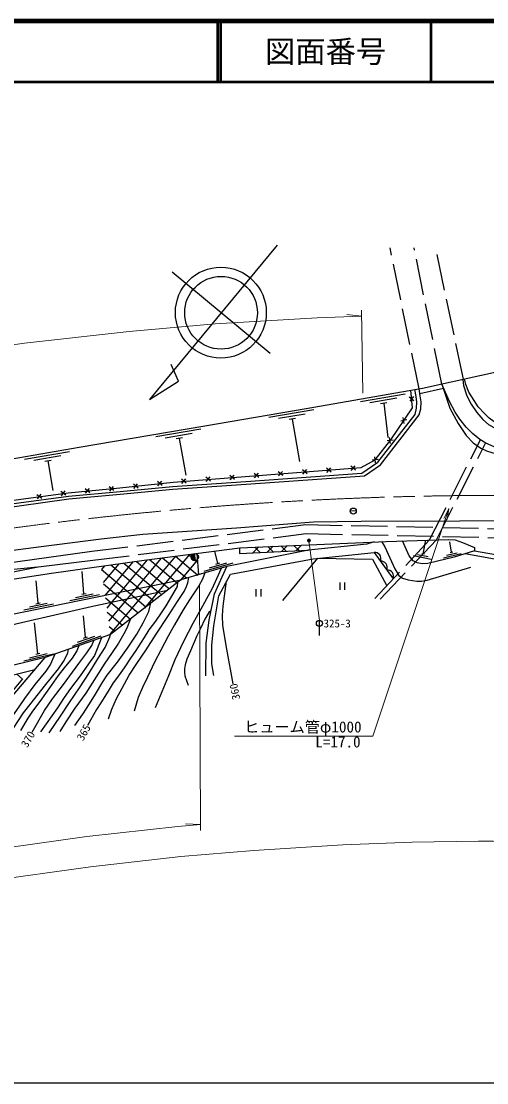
# Model space of a CAD drawing. Units: millimetres at full size, sheet at 1:1000; details may follow other scales. Extents: x 40000 to 680000, y 20000 to 380000.
# Drawn here: x 476372 to 553221, y 205000 to 380000 of the extents above; entities that cross this region are included whole.
import ezdxf
from ezdxf.enums import TextEntityAlignment as Align

# ---------------------------------------------------------------- set-up
doc = ezdxf.new("R2010")
doc.units = ezdxf.units.MM
doc.header["$LTSCALE"] = 1000
doc.linetypes.add('CHAIN', pattern=[18.5, 12, -1.5, 3.5, -1.5])
doc.linetypes.add('DASHED', pattern=[7.5, 6, -1.5])
for name, color, linetype, lineweight in [('M-BGD', 7, 'Continuous', 25), ('M-BMK', 2, 'CHAIN', 13), ('M-BMK-SRVR', 3, 'Continuous', 25), ('M-STR-HTXT', 7, 'Continuous', 13), ('M-STR-STRC', 7, 'Continuous', 25), ('M-TTL', 2, 'Continuous', 140), ('M-TTL-BAND', 7, 'Continuous', 25), ('M-TTL-LINE', 7, 'Continuous', 50)]:
    doc.layers.add(name, color=color, linetype=linetype, lineweight=lineweight)
doc.layers.add('M-TTL-TXT', color=7, linetype='Continuous')
doc.styles.add('ＭＳ ゴシック', font='')
doc.styles.get('ＭＳ ゴシック').set_extended_font_data('MS Gothic')

# ---------------------------------------------------------------- blocks, each defined once
blk = doc.blocks.new('open_arrow')
at = {"color": 0, "linetype": 'Continuous', "lineweight": -2}
blk.add_lwpolyline([(7.5, 1.25), (0, 0), (7.5, -1.25)], dxfattribs=at)

msp = doc.modelspace()

# ---------------------------------------------------------------- hatches: boundary and pattern name
at = {"layer": 'M-BGD'}
msp.add_hatch(color=256, dxfattribs=at).paths.add_polyline_path([(504948, 292267), (505084, 291074, -0.41421), (504420, 291603, -0.41421)])
at = {"layer": 'M-STR-HTXT'}
msp.add_hatch(color=256, dxfattribs=at).paths.add_polyline_path([(524082, 294517, -0.41421), (523982, 294178, -0.41421), (523643, 294278, -1)])

# ---------------------------------------------------------------- linework, layer by layer
at = {"layer": 'M-BGD', "linetype": 'DASHED'}
for p, q in [((542050, 319388), (537264, 342618)), ((545818, 320195), (541214, 342618)), ((549376, 320986), (544785, 342618)), ((542180, 318636), (546048, 319485)), ((544920, 294516), (553016, 310439)), ((544920, 294516), (535347, 284466))]:
    msp.add_line(p, q, dxfattribs=at)
at = {"layer": 'M-BGD'}
for p, q in [((539749, 318535), (532358, 317262)), ((538347, 317837), (533912, 317073)), ((536723, 317101), (535689, 316922)), ((536206, 317011), (536909, 311365)), ((541195, 317409), (540429, 318051)), ((541133, 318114), (540491, 317347)), ((524665, 315936), (517272, 314672)), ((523262, 315240), (518827, 314481)), ((521638, 314505), (520603, 314328)), ((521120, 314417), (522319, 307405)), ((539996, 314271), (539014, 314082)), ((539599, 313685), (539411, 314667)), ((505996, 312743), (498604, 311474)), ((504594, 312046), (500159, 311284)), ((502970, 311310), (501935, 311133)), ((502453, 311221), (503560, 305162)), ((537749, 310935), (536757, 310808)), ((537316, 310375), (537189, 311367)), ((484323, 309026), (476928, 307774)), ((482919, 308332), (478482, 307581)), ((534870, 307210), (534743, 308202)), ((481294, 307600), (480258, 307425)), ((480776, 307513), (481598, 302661)), ((527539, 305686), (526780, 306338)), ((526833, 305633), (527485, 306391)), ((531527, 305987), (530769, 306639)), ((530822, 305934), (531474, 306692)), ((535302, 307770), (534311, 307643)), ((502905, 303791), (503555, 304552)), ((507598, 304161), (506838, 304810)), ((506893, 304105), (507543, 304865)), ((511586, 304474), (510825, 305124)), ((510881, 304419), (511530, 305179)), ((515573, 304783), (514814, 305435)), ((514867, 304730), (515519, 305488)), ((519561, 305084), (518803, 305736)), ((518856, 305031), (519508, 305789)), ((523550, 305385), (522792, 306037)), ((522845, 305332), (523497, 306090)), ((487695, 302255), (486927, 302894)), ((486991, 302190), (487631, 302959)), ((491679, 302619), (490910, 303259)), ((490975, 302555), (491614, 303323)), ((495663, 303039), (494883, 303665)), ((494960, 302962), (495586, 303742)), ((499639, 303476), (498859, 304102)), ((498936, 303399), (499562, 304179)), ((503610, 303847), (502850, 304496)), ((479765, 301337), (478970, 301943)), ((479065, 301243), (479671, 302038)), ((483729, 301874), (482934, 302480)), ((483028, 301779), (483634, 302574)), ((531683, 299263), (530684, 299222)), ((542711, 292214), (543134, 294456)), ((547395, 292468), (547122, 294185)), ((504948, 292267), (505084, 291074)), ((505664, 288747), (505405, 292272)), ((508809, 290601), (508338, 292657)), ((515598, 293337), (514631, 292370)), ((514916, 293307), (515799, 292424)), ((517946, 293439), (516986, 292480)), ((517067, 293401), (517943, 292525)), ((519218, 293495), (520088, 292625)), ((520293, 293542), (519342, 292590)), ((521369, 293589), (522233, 292725)), ((522641, 293644), (521697, 292700)), ((534610, 292436), (537771, 288085)), ((542505, 292255), (542916, 292172)), ((546588, 291969), (548340, 292383)), ((547191, 292419), (547599, 292516)), ((551199, 292715), (566035, 290041)), ((492481, 290551), (489910, 287487)), ((494823, 290873), (490231, 285400)), ((497163, 291191), (492735, 285914)), ((493302, 290664), (497771, 286914)), ((499491, 291496), (495226, 286413)), ((495425, 290955), (499771, 287308)), ((497553, 291242), (501772, 287702)), ((501820, 291802), (497709, 286902)), ((499689, 291522), (503683, 288170)), ((504149, 292107), (500191, 287391)), ((501824, 291802), (505517, 288704)), ((505482, 291226), (502674, 287880)), ((503960, 292082), (505514, 290778)), ((506576, 289325), (511377, 290724)), ((507453, 289893), (510333, 290732)), ((508473, 290503), (509145, 290699)), ((541121, 291923), (544062, 291328)), ((541769, 292098), (543533, 291741)), ((546074, 291538), (548993, 292230)), ((549666, 292229), (566029, 289280)), ((486730, 285600), (486414, 289269)), ((489618, 289610), (493770, 286126)), ((490139, 290229), (489619, 289609)), ((491180, 290372), (495771, 286520)), ((505648, 288955), (505413, 288674)), ((479150, 284044), (478849, 287746)), ((489940, 287268), (491786, 285719)), ((500191, 287391), (498894, 285844)), ((499771, 287308), (500824, 286425)), ((501772, 287702), (502108, 287420)), ((502674, 287880), (502621, 287817)), ((528959, 287464), (528959, 286264)), ((529759, 287464), (529759, 286264)), ((484402, 284509), (489300, 285515)), ((485321, 285004), (488260, 285608)), ((486387, 285530), (487073, 285670)), ((490231, 285400), (490201, 285364)), ((496379, 285317), (491076, 278997)), ((492735, 285914), (491350, 284263)), ((491786, 285719), (493087, 284627)), ((493770, 286126), (495063, 285041)), ((495226, 286413), (493864, 284790)), ((495771, 286520), (497039, 285456)), ((497709, 286902), (496379, 285317)), ((498894, 285844), (496704, 283235)), ((497039, 285456), (498255, 284436)), ((497771, 286914), (499016, 285870)), ((499016, 285870), (499539, 285430)), ((515110, 286350), (515110, 285150)), ((515910, 286350), (515910, 285150)), ((476822, 282953), (481720, 283959)), ((477741, 283448), (480680, 284052)), ((478807, 283973), (479493, 284114)), ((490262, 284926), (491111, 284213)), ((491350, 284263), (490493, 283242)), ((493864, 284790), (490784, 281119)), ((491111, 284213), (494402, 281452)), ((493087, 284627), (495686, 282447)), ((495063, 285041), (496970, 283441)), ((486996, 278399), (486682, 281954)), ((490583, 282584), (493117, 280457)), ((479116, 275724), (478581, 280817)), ((490905, 280242), (491833, 279463)), ((484838, 277002), (489554, 278664)), ((485681, 277617), (488511, 278615)), ((486666, 278282), (487326, 278515)), ((474375, 268102), (480327, 275093)), ((476829, 274550), (481687, 275733)), ((477730, 275078), (480645, 275788)), ((478776, 275642), (479457, 275807)), ((476564, 271582), (473545, 267984)), ((475630, 272335), (476568, 271548))]:
    msp.add_line(p, q, dxfattribs=at)
for points in [[(307206, 294393), (324511, 293905), (343059, 293984), (351578, 294316), (368521, 295264), (379004, 296096), (401706, 298327), (423256, 300628), (447754, 304010), (471957, 307388), (485959, 309760), (506666, 313314), (523401, 316177), (542632, 319488), (566282, 324741)], [(549269, 320962), (549402, 319930), (549931, 318243), (550616, 316885), (551553, 315496), (552546, 314356), (553507, 313510), (554754, 312790), (556550, 312071), (558965, 311716), (566184, 311017)], [(566189, 311776), (558305, 312580), (557107, 312744), (556260, 313023), (555171, 313521), (554435, 313966), (553606, 314562), (552838, 315306), (551798, 316408), (551112, 317454), (550272, 318873), (549755, 320138), (549558, 321026)], [(318159, 288223), (330782, 287965), (347407, 288074), (368431, 288674), (377976, 289217), (390509, 290134), (403415, 291233), (414669, 292404), (432367, 294964), (451176, 297673), (461061, 299085), (475906, 301172), (484106, 302281), (492628, 303061), (501474, 304033), (514032, 305021), (532487, 306414), (534792, 307687), (537355, 311003), (540939, 316293), (540686, 319153)], [(532594, 305488), (535247, 307288), (541382, 315166), (541618, 316220), (541674, 317205), (541554, 318145), (541360, 319269)], [(542082, 315089), (542314, 316123), (542377, 317230), (542246, 318249), (542050, 319388)], [(545818, 320195), (547111, 316194), (548510, 313660), (549836, 311703), (550997, 310514), (552237, 309641), (553164, 309173), (554772, 308680), (557744, 308264), (566161, 307836)], [(566161, 307836), (558702, 308658), (556571, 309193), (554421, 309831), (553044, 310422), (552052, 311056), (550860, 312053), (549813, 313073), (548790, 314387), (547994, 315564), (547043, 317299), (545818, 320195)], [(533046, 305069), (535663, 306844), (542082, 315089)], [(267293, 291120), (282850, 289037), (292946, 288250), (298952, 287707), (303159, 287616), (318133, 287173), (330774, 286915), (347425, 287024), (368475, 287625), (378044, 288169), (390592, 289087), (403514, 290187), (414798, 291362), (432518, 293924), (451325, 296634), (461208, 298045), (476049, 300132), (484224, 301238), (492726, 302016), (501376, 302843), (513486, 303662), (533052, 305069)], [(267912, 291491), (282897, 289485), (292984, 288698), (298977, 288157), (303170, 288066), (318144, 287623), (330778, 287365), (347417, 287474), (368456, 288075), (378015, 288618), (390556, 289536), (403471, 290635), (414743, 291808), (432453, 294370), (451261, 297079), (461145, 298491), (475988, 300578), (484174, 301685), (492684, 302464), (501340, 303292), (513455, 304111), (532594, 305488)], [(316100, 280256), (325361, 280062), (342375, 279898), (350332, 279922), (364388, 280511), (388911, 281803), (411151, 283777), (432947, 286316), (456830, 290084), (464226, 291241), (472011, 292422), (479661, 293394), (489588, 294674), (496427, 295465), (511883, 296495), (524633, 297459), (532470, 297600), (548747, 297665), (566090, 297794)], [(463686, 286343), (481376, 289026), (496682, 291128), (512483, 293200), (536629, 294256), (546833, 294576), (548004, 294490), (549208, 294069), (551199, 293233), (551199, 292715), (547812, 291642), (543473, 290614), (542555, 290570), (541742, 290700), (541066, 291038), (540416, 291857), (539297, 294340)], [(534639, 294169), (533433, 293787), (523787, 292798), (510291, 290095), (502711, 287887)], [(535816, 294220), (536390, 293375), (538036, 289725), (538718, 288603), (539333, 288163), (540235, 287930), (541679, 287681), (542464, 287681), (543405, 287861), (550578, 290018)], [(265956, 280271), (306079, 278488), (320689, 277924), (331045, 277659), (342223, 277747), (355874, 277934), (378854, 279095), (396328, 280242), (413492, 281892), (432614, 284201), (445323, 286229), (458114, 288264), (468672, 289920), (488034, 292615)], [(508152, 272151), (507824, 274090), (507824, 277144), (508177, 280338), (509014, 285299), (510907, 288866), (524560, 291389), (534610, 292436)], [(512422, 293192), (512420, 292266), (523787, 292798)], [(265903, 278922), (291423, 277955), (320514, 276917), (327762, 276610), (335101, 276679), (353331, 276713), (365467, 277418), (384877, 278581), (397855, 279496), (405948, 279865), (421904, 281841), (439949, 284312), (453505, 286666), (462423, 288113), (468877, 289069), (479660, 290117), (488217, 291145)], [(519561, 284481), (525343, 291470), (534369, 291316), (536718, 286920)], [(338814, 275465), (364103, 276215), (388084, 277581), (397780, 278270), (410358, 279683), (430783, 282127), (448653, 283976), (479178, 290070)], [(506700, 289049), (506269, 288013), (505692, 286943), (504154, 284618), (503110, 282978), (501681, 280478), (500647, 278601), (499429, 276331), (498367, 274343), (497241, 271880), (496407, 270140), (495685, 268512), (494998, 266253)], [(498546, 266881), (500718, 272125), (501793, 274758), (503199, 277817), (504779, 280794), (506377, 283643), (507920, 286556), (509152, 289238), (509438, 289847)], [(506824, 272074), (506882, 277460), (507395, 281236), (508290, 285580), (510291, 290095)], [(348425, 264333), (363934, 265977), (383678, 268463), (410772, 273310), (429069, 275130), (449305, 277040), (478943, 283082), (493763, 286125), (502711, 287887)], [(502711, 287887), (491090, 278888), (480327, 275093), (469281, 272402), (447075, 270730), (429491, 269278), (405589, 263204), (389381, 259543)], [(502195, 287487), (502088, 286792), (501168, 285219), (500254, 283610), (499499, 282457), (498553, 281090), (497463, 279649), (496662, 278386), (495204, 276081), (494501, 275181), (493383, 273418), (492264, 271873), (491572, 270927), (490742, 269578), (489514, 267658), (488799, 266539), (487336, 263919)], [(490789, 264988), (491348, 266563), (492127, 268340), (493044, 270040), (494208, 272183), (495483, 274119), (496976, 276390), (498636, 278932), (500681, 282050), (502157, 284343), (503257, 286005), (503672, 286809), (503880, 287398), (504023, 288269)], [(511371, 270791), (510286, 276503), (509676, 280387), (509579, 282031), (509685, 283594), (510282, 287687)], [(349963, 262595), (371045, 265249), (386567, 267273), (406158, 270423), (410092, 270877), (422804, 272035), (437134, 273449), (445121, 274445), (450700, 274948), (477829, 281186), (487893, 283538), (500512, 286183)], [(485208, 263898), (486543, 265786), (487638, 267456), (488624, 269058), (489823, 271109), (490581, 272190), (492255, 274325), (493912, 276619), (495458, 278943), (496490, 280800), (497411, 282676), (497607, 283385), (497750, 284045)], [(507724, 282835), (507363, 282527), (506698, 281443), (505978, 279876), (505340, 278653), (504310, 276228), (503736, 274824), (503444, 273884), (503334, 273219), (503334, 272618), (503389, 272072), (503927, 270569)], [(494422, 281468), (493800, 279953), (493338, 278997), (492414, 277444), (491273, 275785), (490178, 274177), (488748, 271894), (487041, 269233), (485235, 266762), (483757, 264496), (482768, 262920)], [(489608, 278365), (488451, 275452), (487476, 274050), (486114, 272074), (484505, 270001), (483473, 268487), (482365, 266792), (479546, 262876)], [(480998, 262684), (482857, 265424), (484340, 267668), (485981, 270104), (487653, 272642), (489031, 274861), (490220, 276768), (490684, 277744), (490996, 278491), (491090, 278888)], [(485884, 277052), (485531, 276219), (484772, 274977), (483472, 273402), (482495, 272141), (481299, 270480), (479467, 267850), (478253, 266236), (477456, 265080), (476261, 263051)], [(478165, 262800), (480236, 266383), (481553, 268269), (483331, 270652), (485887, 274118), (487201, 275867), (488007, 277104), (488357, 277924)], [(481942, 275662), (481231, 274012), (480423, 272845), (478598, 270659), (476906, 268368), (476003, 266980), (474018, 264160), (473610, 263505)], [(475104, 263439), (476726, 265999), (478034, 267601), (480208, 270364), (482553, 273259), (483369, 274467), (484047, 275829), (484189, 276455)], [(478607, 273072), (469173, 270737), (452089, 269790), (430724, 268183), (428334, 267607), (401002, 259981)]]:
    msp.add_lwpolyline(points, dxfattribs=at)
at = {"layer": 'M-BGD', "linetype": 'DASHED'}
for points in [[(534744, 284807), (543780, 294480), (552170, 310981)], [(488034, 292615), (523346, 297015), (555610, 296338)], [(488217, 291145), (523422, 295533), (555579, 294858)]]:
    msp.add_lwpolyline(points, dxfattribs=at)
at = {"layer": 'M-BGD'}
for centre, radius in [((531184, 299243), 500), ((505016, 291671), 600)]:
    msp.add_circle(centre, radius, dxfattribs=at)
for centre in [(534699, 291393), (535753, 289942), (536807, 288492)]:
    msp.add_arc(centre, 1047, 337.09249, 94.90998, dxfattribs=at)
at = {"layer": 'M-BMK'}
msp.add_arc((555226, -298166), 600000, 90.03914, 98.91276, dxfattribs=at)
at = {"layer": 'M-BMK-SRVR'}
for p, q in [((518604, 343107), (497542, 317664)), ((517446, 325242), (501270, 338633)), ((502359, 320650), (501151, 323397)), ((497542, 317664), (502359, 320650))]:
    msp.add_line(p, q, dxfattribs=at)
for centre, radius in [((509325, 331964), 7500), ((509358, 331937), 6000)]:
    msp.add_circle(centre, radius, dxfattribs=at)
at = {"layer": 'M-STR-HTXT'}
for p, q in [((532574, 331392), (530132, 331643)), ((532745, 318710), (532560, 332392)), ((523863, 294397), (525587, 281222)), ((505948, 246575), (505821, 287183)), ((505945, 247579), (503494, 247711))]:
    msp.add_line(p, q, dxfattribs=at)
for points in [[(267570, 315821), (300016, 314449), (308700, 314032), (326076, 313530), (339087, 313450), (351754, 313615), (374115, 314491), (391658, 315703), (407638, 317211), (420507, 318706), (441302, 321660), (447402, 322653), (457620, 324227), (476920, 326949), (494188, 328871), (508363, 330089), (525200, 331119), (532574, 331392)], [(546968, 299647), (534429, 262147), (511556, 262147)], [(505945, 247579), (502235, 247260), (487182, 245585), (469590, 243104), (460234, 241662), (453655, 240591), (431007, 237375), (416225, 235657), (398336, 233969), (378547, 232601), (353892, 231636), (347666, 231555)], [(565710, 244411), (554278, 244817), (551852, 244821), (540912, 244641), (529466, 244217), (514744, 243317), (502726, 242284), (487808, 240624), (470320, 238158), (461017, 236724), (454408, 235648), (431648, 232416), (416748, 230684), (398744, 228985), (378817, 227608), (354022, 226637), (339384, 226446), (324553, 226538), (305356, 227092)]]:
    msp.add_lwpolyline(points, dxfattribs=at)
msp.add_circle((523863, 294397), 250, dxfattribs=at)
at = {"layer": 'M-STR-STRC'}
msp.add_line((525587, 278722), (525587, 281222), dxfattribs=at)
msp.add_circle((525587, 280722), 500, dxfattribs=at)
at = {"layer": 'M-TTL'}
msp.add_line((680000, 380000), (40000, 380000), dxfattribs=at)
at = {"layer": 'M-TTL-BAND'}
msp.add_line((40000, 205000), (579000, 205000), dxfattribs=at)
at = {"layer": 'M-TTL-LINE'}
for p, q in [((508747, 380000), (508747, 370000)), ((509247, 380000), (509247, 370000)), ((543997, 380000), (543997, 370000)), ((40000, 370000), (680000, 370000))]:
    msp.add_line(p, q, dxfattribs=at)

# ---------------------------------------------------------------- block references
at = {"layer": 'M-STR-HTXT', "xscale": 240, "yscale": 240, "rotation": 251.5}
msp.add_blockref('open_arrow', (546968, 299647), dxfattribs=at)

# ---------------------------------------------------------------- texts
at = {"layer": 'M-BGD', "style": 'ＭＳ ゴシック'}
for s, rotation, p in [('360', 100.749, (511371, 270791)), ('370', 59.968, (478165, 262800)), ('365', 60.817, (487336, 263919))]:
    msp.add_text(s, height=1320, rotation=rotation, dxfattribs=at).set_placement(p, align=Align.MIDDLE_RIGHT)
at = {"layer": 'M-STR-HTXT', "style": 'ＭＳ ゴシック'}
msp.add_text('ヒューム管φ1000', height=1833, dxfattribs=at).set_placement((532556, 262196), align=Align.BOTTOM_RIGHT)
msp.add_text('L=17.0', height=1833, dxfattribs=at).set_placement((532393, 262109), align=Align.TOP_RIGHT)
at = {"layer": 'M-STR-STRC', "style": 'ＭＳ ゴシック'}
msp.add_text('325-3', height=1320, dxfattribs=at).set_placement((526287, 280722), align=Align.MIDDLE_LEFT)
at = {"layer": 'M-TTL-TXT', "style": 'ＭＳ ゴシック'}
msp.add_text('図面番号', height=3666, dxfattribs=at).set_placement((526622, 375000), align=Align.MIDDLE_CENTER)

doc.saveas('drawing.dxf')
